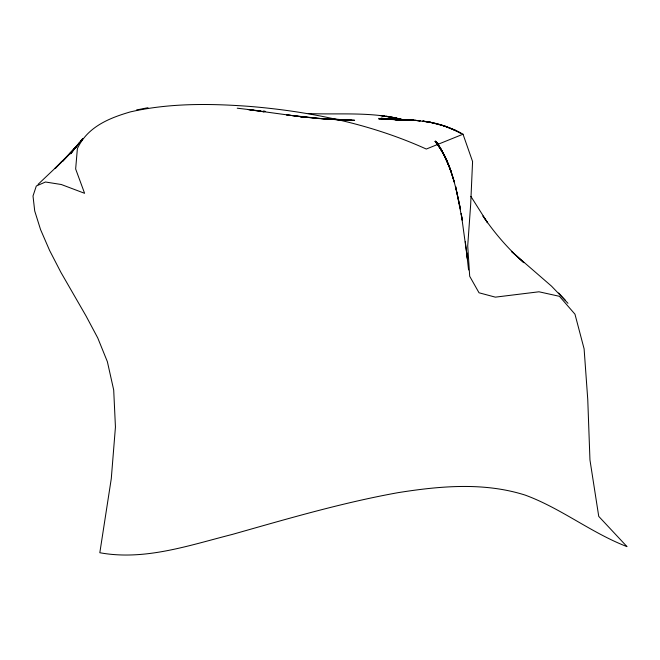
<?xml version="1.0" encoding="UTF-8"?>
<svg xmlns="http://www.w3.org/2000/svg" width="660" height="660" viewBox="0 0 660 660"><rect width="100%" height="100%" fill="white"/><g stroke="black" fill="none" stroke-linecap="round" stroke-linejoin="round"><path stroke-width="0.99" d="M80.454 142.082L82.681 138.699L80.223 142.131M80.132 142.148L82.756 138.649M76.972 145.959L79.909 142.197L69.531 153.747L74.646 148.657M74.242 149.275L62.7 161.221L69.284 153.953L54.937 168.465L61.793 161.857L38.016 184.412M55.424 168.432L61.891 161.304M69.374 153.78L76.84 146.479M463.015 134.211L426.302 149.044C370.673 123.849 310.225 111.441 249.604 106.4C209.863 103.463 169.471 103.009 130.399 111.886C108.842 118.156 87.384 127.009 77.377 148.632L75.653 168.976L84.596 193.297L61.306 184.511L45.466 182.003L36.308 186.005L33.008 196.004L34.716 210.969L40.557 229.581L49.599 250.445L60.868 272.291L86.031 315.959L97.754 337.953L107.382 361.713L113.701 390.002L115.442 427.02L111.276 478.673L99.825 552.733C144.746 560.951 189.189 545.325 232.262 534.435C287.133 518.9 341.962 502.738 398.161 492.64C440.121 485.991 484.028 482.014 525.187 495.107C561.107 508.291 591.286 532.892 627 546.62L598.744 516.392L589.957 459.962L587.763 399.589L584.108 348.859L574.967 314.193L559.449 296.315L538.972 291.786L495.355 297.149L479.028 292.784L469.697 276.284L467.717 245.834L470.671 204.46L472.577 161.518L463.015 134.211C450.673 127.198 436.887 122.974 422.837 121.118C436.079 122.644 449.023 126.794 460.705 133.229L453.379 129.401L455.821 130.688L442.53 125.367L445.079 126.217L430.031 122.273L432.68 122.727L422.837 121.118M136.496 109.981L147.988 107.704M378.98 119.377L393.533 119.287L413.894 120.335L390.976 119.295L403.747 119.798M399.185 119.402L388.327 119.394L401.8 119.444L420.164 120.78L408.919 119.724L399.185 119.402L420.164 120.78M308.278 113.553C339.71 114.856 372.067 111.433 402.781 119.765L392.452 117.29L402.781 119.765M390.976 119.295L404.283 119.625L401.8 119.444M330.701 118.651L348.991 120.376L325.322 118.998L354.626 120.285L327.88 119.287L286.622 114.947L316.717 118.429L343.992 119.971M338.646 119.856L351.821 120.367L335.989 119.608M397.287 119.79L391.462 119.13L398.326 119.699L380.944 118.247L398.491 119.839M403.623 119.806L381.587 119.229L401.247 119.798M378.46 118.396L396.685 119.74M399.712 119.782L389.07 119.072L397.963 119.806M330.47 119.419L300.382 116.704L302.849 117.035L248.275 109.568L264.165 111.787L261.764 111.466M400.958 119.782L384.145 119.122L400.331 119.79M263.579 111.243L265.617 111.433M391.462 119.13L398.137 119.757M260.906 110.987L237.229 108.199M262.927 111.177L264.949 111.358M414.934 120.268L427.977 122.001M399.911 119.749L386.636 119.072L399.679 119.79L396.693 119.18L399.473 119.806M250.643 109.906L253.019 110.204M384.829 116.16L380.02 115.467L397.031 118.255L386.339 116.259L391.042 117.067M401.115 119.848L395.2 118.511L400.768 119.773M402.204 119.773L393.814 117.826L402.32 119.798M402.163 119.674L398.368 118.594L401.981 119.699M401.602 119.732L399.696 119.18L401.676 119.782M567.963 303.286L551.504 286.135L511.409 251.361L523.867 262.68C508.258 248.985 494.637 233.178 482.971 216.01L487.583 222.783L470.869 196.383M565.356 300.275L558.632 292.974M435.584 141.273L438.199 144.177M435.641 141.347L440.253 147.56L447.373 161.486L439.898 147.568L435.443 141.281M435.212 141.405C442.678 150.183 447.298 160.933 451.176 171.691L444.964 156.767L439.898 147.568L435.831 141.735L439.816 147.568M435.773 141.512L436.821 142.742M435.229 141.256C444.51 153.277 450.219 167.624 454.319 182.143L449.13 166.427L442.604 152.113L435.418 141.405M436.087 141.785L437.811 143.938M436.186 141.925L438.067 144.276M435.311 141.356C450.854 160.586 455.359 185.889 460.548 209.468L455.582 186.417L462.313 220.3L461.216 213.543L467.478 259.24L465.308 241.684M435.08 141.314L442.117 150.901M466.628 252.26L468.559 269.957M82.681 138.699L80.33 142.106L82.715 138.674M73.623 149.853L70.735 153.739L76.519 146.091L70.282 153.731L76.502 146.149L73.623 149.853M79.893 142.238L76.75 146L79.918 142.255"/></g></svg>
